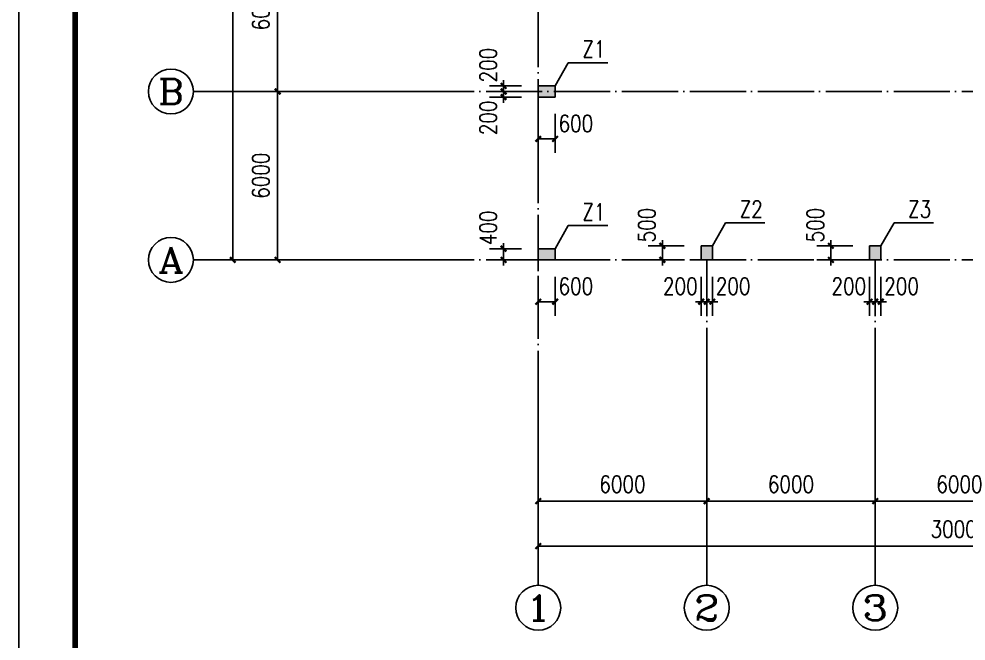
# Model space of a CAD drawing. Extents: x 31695611 to 39053694, y -59225 to 904195.
# Drawn here: x 38600416 to 38634144, y 774679 to 796844 of the extents above; entities that cross this region are included whole.
import ezdxf
from ezdxf.enums import TextEntityAlignment as Align

# ---------------------------------------------------------------- set-up
doc = ezdxf.new("R2010")
doc.units = 0
doc.header["$LTSCALE"] = 1000
doc.header["$MEASUREMENT"] = 0
doc.linetypes.add('ACAD_ISO04W100', pattern=[30.5, 24, -3, 0.5, -3])
doc.linetypes.add('DOTE', pattern=[2.42, 2, -0.2, 0.02, -0.2])
doc.layers.get('0').update_dxf_attribs({"linetype": 'CONTINUOUS'})
doc.layers.get('DEFPOINTS').update_dxf_attribs({"linetype": 'CONTINUOUS'})
for name, color, linetype in [('AXIS', 3, 'CONTINUOUS'), ('AXIS_TEXT', 7, 'CONTINUOUS'), ('COLUMN', 2, 'CONTINUOUS'), ('DOTE', 1, 'ACAD_ISO04W100'), ('PUB_DIM', 3, 'CONTINUOUS'), ('PUB_HATCH', 8, 'CONTINUOUS'), ('PUB_TITLE', 4, 'CONTINUOUS'), ('柱编号', 4, 'CONTINUOUS')]:
    doc.layers.add(name, color=color, linetype=linetype)
doc.styles.add('_TCH_AXIS', font='COMPLEX', dxfattribs={"bigfont": 'GBCBIG'})
doc.styles.add('COMPLEX', font='COMPLEX')
doc.styles.add('DIM_FONT', font='SIMPLEX.shx', dxfattribs={"width": 0.8})
doc.dimstyles.new('DIMN200', dxfattribs={"dimscale": 2, "dimtxt": 300, "dimasz": 100, "dimexe": 250, "dimexo": 300, "dimgap": 150, "dimtad": 1, "dimdec": 0, "dimzin": 0, "dimtxsty": 'DIM_FONT', "dimblk": 'ARCHTICK', "dimcen": 0.09, "dimclrt": 7, "dimazin": 3, "dimtfac": 1, "dimtdec": 0, "dimtix": 1, "dimtmove": 0, "dimatfit": 3, "dimtolj": 1, "dimtzin": 0})

# ---------------------------------------------------------------- blocks, each defined once
blk = doc.blocks.new('_ARCHTICK')
at = {"color": 0, "linetype": 'BYBLOCK', "const_width": 0.4}
blk.add_lwpolyline([(-0.5, -0.5), (0.5, 0.5)], dxfattribs=at)
blk = doc.blocks.new('*D751')
at = {"layer": 'DEFPOINTS', "color": 0}
for p in [(38617675, 794259), (38618909, 794259), (38618909, 794059)]:
    blk.add_point(p, dxfattribs=at)
at = {"layer": 'PUB_DIM', "color": 0}
for p, q in [((38617675, 794259), (38617675, 794459)), ((38618309, 794259), (38617175, 794259)), ((38618309, 794059), (38617175, 794059)), ((38617675, 794059), (38617675, 794259)), ((38617675, 794059), (38617675, 793859))]:
    blk.add_line(p, q, dxfattribs=at)
at = {"layer": 'PUB_DIM', "color": 0, "xscale": 200, "yscale": 200, "zscale": 200}
for p, rotation in [((38617675, 794259), 270), ((38617675, 794059), 90)]:
    blk.add_blockref('_ARCHTICK', p, dxfattribs=dict(at, rotation=rotation))
at = {"layer": 'PUB_DIM', "color": 7, "insert": (38617125, 793319), "char_height": 600, "attachment_point": 5, "rotation": 90, "style": 'DIM_FONT'}
blk.add_mtext('\\A1;200', dxfattribs=at)
blk = doc.blocks.new('*D752')
at = {"layer": 'DEFPOINTS', "color": 0}
for p in [(38617675, 794459), (38618909, 794459), (38618909, 794259)]:
    blk.add_point(p, dxfattribs=at)
at = {"layer": 'PUB_DIM', "color": 0}
for p, q in [((38617675, 794459), (38617675, 794659)), ((38618309, 794459), (38617175, 794459)), ((38617675, 794259), (38617675, 794459)), ((38618309, 794259), (38617175, 794259)), ((38617675, 794259), (38617675, 794059))]:
    blk.add_line(p, q, dxfattribs=at)
at = {"layer": 'PUB_DIM', "color": 0, "xscale": 200, "yscale": 200, "zscale": 200}
for p, rotation in [((38617675, 794459), 270), ((38617675, 794259), 90)]:
    blk.add_blockref('_ARCHTICK', p, dxfattribs=dict(at, rotation=rotation))
at = {"layer": 'PUB_DIM', "color": 7, "insert": (38617125, 795199), "char_height": 600, "attachment_point": 5, "rotation": 90, "style": 'DIM_FONT'}
blk.add_mtext('\\A1;200', dxfattribs=at)
blk = doc.blocks.new('*D753')
at = {"layer": 'DEFPOINTS', "color": 0}
for p in [(38618909, 794059), (38619509, 794059), (38619509, 792570)]:
    blk.add_point(p, dxfattribs=at)
at = {"layer": 'PUB_DIM', "color": 0}
for p, q in [((38618909, 793459), (38618909, 792070)), ((38619509, 793459), (38619509, 792070)), ((38618909, 792570), (38619509, 792570))]:
    blk.add_line(p, q, dxfattribs=at)
at = {"layer": 'PUB_DIM', "color": 0, "xscale": 200, "yscale": 200, "zscale": 200, "rotation": 180}
blk.add_blockref('_ARCHTICK', (38618909, 792570), dxfattribs=at)
at = {"layer": 'PUB_DIM', "color": 0, "xscale": 200, "yscale": 200, "zscale": 200}
blk.add_blockref('_ARCHTICK', (38619509, 792570), dxfattribs=at)
at = {"layer": 'PUB_DIM', "color": 7, "insert": (38620249, 793120), "char_height": 600, "attachment_point": 5, "style": 'DIM_FONT'}
blk.add_mtext('\\A1;600', dxfattribs=at)
blk = doc.blocks.new('*D773')
at = {"layer": 'DEFPOINTS', "color": 0}
for p in [(38617675, 788659), (38618909, 788659), (38618909, 788259)]:
    blk.add_point(p, dxfattribs=at)
at = {"layer": 'PUB_DIM', "color": 0}
for p, q in [((38618309, 788659), (38617175, 788659)), ((38617675, 788659), (38617675, 788859)), ((38617675, 788259), (38617675, 788659)), ((38618309, 788259), (38617175, 788259)), ((38617675, 788259), (38617675, 788059))]:
    blk.add_line(p, q, dxfattribs=at)
at = {"layer": 'PUB_DIM', "color": 0, "xscale": 200, "yscale": 200, "zscale": 200}
for p, rotation in [((38617675, 788659), 269.999890460527), ((38617675, 788259), 89.99989046052706)]:
    blk.add_blockref('_ARCHTICK', p, dxfattribs=dict(at, rotation=rotation))
at = {"layer": 'PUB_DIM', "color": 7, "insert": (38617125, 789399), "char_height": 600, "attachment_point": 5, "rotation": 89.9999, "style": 'DIM_FONT'}
blk.add_mtext('\\A1;400', dxfattribs=at)
blk = doc.blocks.new('*D774')
at = {"layer": 'DEFPOINTS', "color": 0}
for p in [(38618909, 788259), (38619509, 788259), (38619509, 786770)]:
    blk.add_point(p, dxfattribs=at)
at = {"layer": 'PUB_DIM', "color": 0}
for p, q in [((38618909, 787659), (38618909, 786270)), ((38619509, 787659), (38619509, 786270)), ((38618909, 786770), (38619509, 786770))]:
    blk.add_line(p, q, dxfattribs=at)
at = {"layer": 'PUB_DIM', "color": 0, "xscale": 200, "yscale": 200, "zscale": 200, "rotation": 180}
blk.add_blockref('_ARCHTICK', (38618909, 786770), dxfattribs=at)
at = {"layer": 'PUB_DIM', "color": 0, "xscale": 200, "yscale": 200, "zscale": 200}
blk.add_blockref('_ARCHTICK', (38619509, 786770), dxfattribs=at)
at = {"layer": 'PUB_DIM', "color": 7, "insert": (38620249, 787320), "char_height": 600, "attachment_point": 5, "style": 'DIM_FONT'}
blk.add_mtext('\\A1;600', dxfattribs=at)
blk = doc.blocks.new('*D775')
at = {"layer": 'DEFPOINTS', "color": 0}
for p in [(38623329, 788759), (38624709, 788759), (38624709, 788259)]:
    blk.add_point(p, dxfattribs=at)
at = {"layer": 'PUB_DIM', "color": 0}
for p, q in [((38623329, 788759), (38623329, 788959)), ((38624109, 788759), (38622829, 788759)), ((38623329, 788259), (38623329, 788759)), ((38624109, 788259), (38622829, 788259)), ((38623329, 788259), (38623329, 788059))]:
    blk.add_line(p, q, dxfattribs=at)
at = {"layer": 'PUB_DIM', "color": 0, "xscale": 200, "yscale": 200, "zscale": 200}
for p, rotation in [((38623329, 788759), 269.9998904599037), ((38623329, 788259), 89.99989045990365)]:
    blk.add_blockref('_ARCHTICK', p, dxfattribs=dict(at, rotation=rotation))
at = {"layer": 'PUB_DIM', "color": 7, "insert": (38622779, 789499), "char_height": 600, "attachment_point": 5, "rotation": 89.9999, "style": 'DIM_FONT'}
blk.add_mtext('\\A1;500', dxfattribs=at)
blk = doc.blocks.new('*D776')
at = {"layer": 'DEFPOINTS', "color": 0}
for p in [(38624709, 788259), (38624909, 788259), (38624909, 786770)]:
    blk.add_point(p, dxfattribs=at)
at = {"layer": 'PUB_DIM', "color": 0}
for p, q in [((38624709, 787659), (38624709, 786270)), ((38624909, 787659), (38624909, 786270)), ((38624709, 786770), (38624509, 786770)), ((38624709, 786770), (38624909, 786770)), ((38624909, 786770), (38625109, 786770))]:
    blk.add_line(p, q, dxfattribs=at)
at = {"layer": 'PUB_DIM', "color": 0, "xscale": 200, "yscale": 200, "zscale": 200}
blk.add_blockref('_ARCHTICK', (38624709, 786770), dxfattribs=at)
at = {"layer": 'PUB_DIM', "color": 0, "xscale": 200, "yscale": 200, "zscale": 200, "rotation": 180}
blk.add_blockref('_ARCHTICK', (38624909, 786770), dxfattribs=at)
at = {"layer": 'PUB_DIM', "color": 7, "insert": (38623969, 787320), "char_height": 600, "attachment_point": 5, "style": 'DIM_FONT'}
blk.add_mtext('\\A1;200', dxfattribs=at)
blk = doc.blocks.new('*D777')
at = {"layer": 'DEFPOINTS', "color": 0}
for p in [(38624909, 788259), (38625109, 788259), (38625109, 786770)]:
    blk.add_point(p, dxfattribs=at)
at = {"layer": 'PUB_DIM', "color": 0}
for p, q in [((38624909, 787659), (38624909, 786270)), ((38625109, 787659), (38625109, 786270)), ((38624909, 786770), (38624709, 786770)), ((38624909, 786770), (38625109, 786770)), ((38625109, 786770), (38625309, 786770))]:
    blk.add_line(p, q, dxfattribs=at)
at = {"layer": 'PUB_DIM', "color": 0, "xscale": 200, "yscale": 200, "zscale": 200}
blk.add_blockref('_ARCHTICK', (38624909, 786770), dxfattribs=at)
at = {"layer": 'PUB_DIM', "color": 0, "xscale": 200, "yscale": 200, "zscale": 200, "rotation": 180}
blk.add_blockref('_ARCHTICK', (38625109, 786770), dxfattribs=at)
at = {"layer": 'PUB_DIM', "color": 7, "insert": (38625849, 787320), "char_height": 600, "attachment_point": 5, "style": 'DIM_FONT'}
blk.add_mtext('\\A1;200', dxfattribs=at)
blk = doc.blocks.new('*D778')
at = {"layer": 'DEFPOINTS', "color": 0}
for p in [(38629329, 788759), (38630709, 788759), (38630709, 788259)]:
    blk.add_point(p, dxfattribs=at)
at = {"layer": 'PUB_DIM', "color": 0}
for p, q in [((38629329, 788759), (38629329, 788959)), ((38630109, 788759), (38628829, 788759)), ((38629329, 788259), (38629329, 788759)), ((38630109, 788259), (38628829, 788259)), ((38629329, 788259), (38629329, 788059))]:
    blk.add_line(p, q, dxfattribs=at)
at = {"layer": 'PUB_DIM', "color": 0, "xscale": 200, "yscale": 200, "zscale": 200}
for p, rotation in [((38629329, 788759), 269.9998904599037), ((38629329, 788259), 89.99989045990365)]:
    blk.add_blockref('_ARCHTICK', p, dxfattribs=dict(at, rotation=rotation))
at = {"layer": 'PUB_DIM', "color": 7, "insert": (38628779, 789499), "char_height": 600, "attachment_point": 5, "rotation": 89.9999, "style": 'DIM_FONT'}
blk.add_mtext('\\A1;500', dxfattribs=at)
blk = doc.blocks.new('*D779')
at = {"layer": 'DEFPOINTS', "color": 0}
for p in [(38630709, 788259), (38630909, 788259), (38630909, 786770)]:
    blk.add_point(p, dxfattribs=at)
at = {"layer": 'PUB_DIM', "color": 0}
for p, q in [((38630709, 787659), (38630709, 786270)), ((38630909, 787659), (38630909, 786270)), ((38630709, 786770), (38630509, 786770)), ((38630709, 786770), (38630909, 786770)), ((38630909, 786770), (38631109, 786770))]:
    blk.add_line(p, q, dxfattribs=at)
at = {"layer": 'PUB_DIM', "color": 0, "xscale": 200, "yscale": 200, "zscale": 200}
blk.add_blockref('_ARCHTICK', (38630709, 786770), dxfattribs=at)
at = {"layer": 'PUB_DIM', "color": 0, "xscale": 200, "yscale": 200, "zscale": 200, "rotation": 180}
blk.add_blockref('_ARCHTICK', (38630909, 786770), dxfattribs=at)
at = {"layer": 'PUB_DIM', "color": 7, "insert": (38629969, 787320), "char_height": 600, "attachment_point": 5, "style": 'DIM_FONT'}
blk.add_mtext('\\A1;200', dxfattribs=at)
blk = doc.blocks.new('*D780')
at = {"layer": 'DEFPOINTS', "color": 0}
for p in [(38630909, 788259), (38631109, 788259), (38631109, 786770)]:
    blk.add_point(p, dxfattribs=at)
at = {"layer": 'PUB_DIM', "color": 0}
for p, q in [((38630909, 787659), (38630909, 786270)), ((38631109, 787659), (38631109, 786270)), ((38630909, 786770), (38630709, 786770)), ((38630909, 786770), (38631109, 786770)), ((38631109, 786770), (38631309, 786770))]:
    blk.add_line(p, q, dxfattribs=at)
at = {"layer": 'PUB_DIM', "color": 0, "xscale": 200, "yscale": 200, "zscale": 200}
blk.add_blockref('_ARCHTICK', (38630909, 786770), dxfattribs=at)
at = {"layer": 'PUB_DIM', "color": 0, "xscale": 200, "yscale": 200, "zscale": 200, "rotation": 180}
blk.add_blockref('_ARCHTICK', (38631109, 786770), dxfattribs=at)
at = {"layer": 'PUB_DIM', "color": 7, "insert": (38631849, 787320), "char_height": 600, "attachment_point": 5, "style": 'DIM_FONT'}
blk.add_mtext('\\A1;200', dxfattribs=at)
blk = doc.blocks.new('*D805')
at = {"layer": 'AXIS', "color": 0}
for p, q in [((38614029, 794259), (38609129, 794259)), ((38609629, 788259), (38609629, 794259)), ((38614029, 788259), (38609129, 788259))]:
    blk.add_line(p, q, dxfattribs=at)
at = {"layer": 'DEFPOINTS', "color": 0}
for p in [(38609629, 794259), (38614629, 794259), (38614629, 788259)]:
    blk.add_point(p, dxfattribs=at)
at = {"layer": 'AXIS', "color": 0, "xscale": 200, "yscale": 200, "zscale": 200}
for p, rotation in [((38609629, 794259), 89.99989046034315), ((38609629, 788259), 269.9998904603431)]:
    blk.add_blockref('_ARCHTICK', p, dxfattribs=dict(at, rotation=rotation))
at = {"layer": 'AXIS', "color": 7, "insert": (38609029, 791259), "char_height": 600, "attachment_point": 5, "rotation": 89.9999, "style": 'DIM_FONT'}
blk.add_mtext('\\A1;6000', dxfattribs=at)
blk = doc.blocks.new('*D806')
at = {"layer": 'AXIS', "color": 0}
for p, q in [((38614029, 800259), (38609129, 800259)), ((38609629, 794259), (38609629, 800259)), ((38614029, 794259), (38609129, 794259))]:
    blk.add_line(p, q, dxfattribs=at)
at = {"layer": 'DEFPOINTS', "color": 0}
for p in [(38609629, 800259), (38614629, 800259), (38614629, 794259)]:
    blk.add_point(p, dxfattribs=at)
at = {"layer": 'AXIS', "color": 0, "xscale": 200, "yscale": 200, "zscale": 200}
for p, rotation in [((38609629, 800259), 89.9998904604143), ((38609629, 794259), 269.9998904604143)]:
    blk.add_blockref('_ARCHTICK', p, dxfattribs=dict(at, rotation=rotation))
at = {"layer": 'AXIS', "color": 7, "insert": (38609029, 797259), "char_height": 600, "attachment_point": 5, "rotation": 89.9999, "style": 'DIM_FONT'}
blk.add_mtext('\\A1;6000', dxfattribs=at)
blk = doc.blocks.new('*D820')
at = {"layer": 'AXIS', "color": 0}
for p, q in [((38614030, 878259), (38607530, 878259)), ((38608029, 788259), (38608030, 878259)), ((38614029, 788259), (38607529, 788259))]:
    blk.add_line(p, q, dxfattribs=at)
at = {"layer": 'DEFPOINTS', "color": 0}
for p in [(38608030, 878259), (38614630, 878259), (38614629, 788259)]:
    blk.add_point(p, dxfattribs=at)
at = {"layer": 'AXIS', "color": 0, "xscale": 200, "yscale": 200, "zscale": 200}
for p, rotation in [((38608030, 878259), 89.99989046036686), ((38608029, 788259), 269.9998904603668)]:
    blk.add_blockref('_ARCHTICK', p, dxfattribs=dict(at, rotation=rotation))
at = {"layer": 'AXIS', "color": 7, "insert": (38607430, 833259), "char_height": 600, "attachment_point": 5, "rotation": 89.9999, "style": 'DIM_FONT'}
blk.add_mtext('\\A1;90000', dxfattribs=at)
blk = doc.blocks.new('*D821')
at = {"layer": 'AXIS', "color": 0}
for p, q in [((38618909, 784065), (38618909, 779165)), ((38624909, 784065), (38624909, 779165)), ((38618909, 779665), (38624909, 779665))]:
    blk.add_line(p, q, dxfattribs=at)
at = {"layer": 'DEFPOINTS', "color": 0}
for p in [(38618909, 784665), (38624909, 784665), (38624909, 779665)]:
    blk.add_point(p, dxfattribs=at)
at = {"layer": 'AXIS', "color": 0, "xscale": 200, "yscale": 200, "zscale": 200, "rotation": 180}
blk.add_blockref('_ARCHTICK', (38618909, 779665), dxfattribs=at)
at = {"layer": 'AXIS', "color": 0, "xscale": 200, "yscale": 200, "zscale": 200}
blk.add_blockref('_ARCHTICK', (38624909, 779665), dxfattribs=at)
at = {"layer": 'AXIS', "color": 7, "insert": (38621909, 780265), "char_height": 600, "attachment_point": 5, "style": 'DIM_FONT'}
blk.add_mtext('\\A1;6000', dxfattribs=at)
blk = doc.blocks.new('*D822')
at = {"layer": 'AXIS', "color": 0}
for p, q in [((38624909, 784065), (38624909, 779165)), ((38630909, 784065), (38630909, 779165)), ((38624909, 779665), (38630909, 779665))]:
    blk.add_line(p, q, dxfattribs=at)
at = {"layer": 'DEFPOINTS', "color": 0}
for p in [(38624909, 784665), (38630909, 784665), (38630909, 779665)]:
    blk.add_point(p, dxfattribs=at)
at = {"layer": 'AXIS', "color": 0, "xscale": 200, "yscale": 200, "zscale": 200, "rotation": 180}
blk.add_blockref('_ARCHTICK', (38624909, 779665), dxfattribs=at)
at = {"layer": 'AXIS', "color": 0, "xscale": 200, "yscale": 200, "zscale": 200}
blk.add_blockref('_ARCHTICK', (38630909, 779665), dxfattribs=at)
at = {"layer": 'AXIS', "color": 7, "insert": (38627909, 780265), "char_height": 600, "attachment_point": 5, "style": 'DIM_FONT'}
blk.add_mtext('\\A1;6000', dxfattribs=at)
blk = doc.blocks.new('*D823')
at = {"layer": 'AXIS', "color": 0}
for p, q in [((38630909, 784065), (38630909, 779165)), ((38636909, 784065), (38636909, 779165)), ((38630909, 779665), (38636909, 779665))]:
    blk.add_line(p, q, dxfattribs=at)
at = {"layer": 'DEFPOINTS', "color": 0}
for p in [(38630909, 784665), (38636909, 784665), (38636909, 779665)]:
    blk.add_point(p, dxfattribs=at)
at = {"layer": 'AXIS', "color": 0, "xscale": 200, "yscale": 200, "zscale": 200, "rotation": 180}
blk.add_blockref('_ARCHTICK', (38630909, 779665), dxfattribs=at)
at = {"layer": 'AXIS', "color": 0, "xscale": 200, "yscale": 200, "zscale": 200}
blk.add_blockref('_ARCHTICK', (38636909, 779665), dxfattribs=at)
at = {"layer": 'AXIS', "color": 7, "insert": (38633909, 780265), "char_height": 600, "attachment_point": 5, "style": 'DIM_FONT'}
blk.add_mtext('\\A1;6000', dxfattribs=at)
blk = doc.blocks.new('*D826')
at = {"layer": 'AXIS', "color": 0}
for p, q in [((38618909, 784065), (38618909, 777565)), ((38648909, 784065), (38648909, 777565)), ((38618909, 778065), (38648909, 778065))]:
    blk.add_line(p, q, dxfattribs=at)
at = {"layer": 'DEFPOINTS', "color": 0}
for p in [(38618909, 784665), (38648909, 784665), (38648909, 778065)]:
    blk.add_point(p, dxfattribs=at)
at = {"layer": 'AXIS', "color": 0, "xscale": 200, "yscale": 200, "zscale": 200, "rotation": 180}
blk.add_blockref('_ARCHTICK', (38618909, 778065), dxfattribs=at)
at = {"layer": 'AXIS', "color": 0, "xscale": 200, "yscale": 200, "zscale": 200}
blk.add_blockref('_ARCHTICK', (38648909, 778065), dxfattribs=at)
at = {"layer": 'AXIS', "color": 7, "insert": (38633909, 778665), "char_height": 600, "attachment_point": 5, "style": 'DIM_FONT'}
blk.add_mtext('\\A1;30000', dxfattribs=at)
blk = doc.blocks.new('_AXISO')
blk.add_circle((0, 0), 0.5)
at = {"layer": 'AXIS_TEXT', "style": 'COMPLEX', "width": 1.041667}
blk.add_attdef('A', text='', height=0.56, dxfattribs=at).set_placement((-0.25, -0.28), (0.25, -0.28), align=Align.FIT)

msp = doc.modelspace()

# ---------------------------------------------------------------- hatches: boundary and pattern name
at = {"layer": 'PUB_HATCH'}
for points in [[(38618909, 794058.5), (38619509, 794058.5), (38619509, 794458.5), (38618909, 794458.5)], [(38618909, 788258.5), (38619509, 788258.5), (38619509, 788658.5), (38618909, 788658.5)], [(38624709, 788758.5), (38624709, 788258.5), (38625109, 788258.5), (38625109, 788758.5)], [(38630709, 788758.5), (38630709, 788258.5), (38631109, 788258.5), (38631109, 788758.5)]]:
    msp.add_hatch(color=256, dxfattribs=at).paths.add_polyline_path(points)

# ---------------------------------------------------------------- linework, layer by layer
at = {"layer": 'AXIS'}
for p, q in [((38614629.5, 794258.6), (38606629.5, 794258.6)), ((38614629.4, 788258.6), (38606629.4, 788258.6)), ((38618909, 784664.7), (38618909, 776664.7)), ((38624909, 784664.7), (38624909, 776664.7)), ((38630909, 784664.7), (38630909, 776664.7))]:
    msp.add_line(p, q, dxfattribs=at)
at = {"layer": 'COLUMN'}
for p, q in [((38619509, 794458.5), (38618909, 794458.5)), ((38618909, 794458.5), (38618909, 794058.5)), ((38619509, 794058.5), (38619509, 794458.5)), ((38618909, 794058.5), (38619509, 794058.5)), ((38619509, 788658.5), (38618909, 788658.5)), ((38618909, 788658.5), (38618909, 788258.5)), ((38619509, 788258.5), (38619509, 788658.5)), ((38624709, 788758.5), (38624709, 788258.5)), ((38625109, 788758.5), (38624709, 788758.5)), ((38625109, 788258.5), (38625109, 788758.5)), ((38630709, 788758.5), (38630709, 788258.5)), ((38631109, 788758.5), (38630709, 788758.5)), ((38631109, 788258.5), (38631109, 788758.5)), ((38618909, 788258.5), (38619509, 788258.5)), ((38624709, 788258.5), (38625109, 788258.5)), ((38630709, 788258.5), (38631109, 788258.5))]:
    msp.add_line(p, q, dxfattribs=at)
at = {"layer": 'DOTE', "linetype": 'DOTE'}
for p, q in [((38618909, 884242.1), (38618909, 784664.7)), ((38614629.5, 794258.6), (38654494.7, 794258.5)), ((38614629.4, 788258.6), (38654494.7, 788258.5)), ((38624909, 788258.6), (38624909, 784664.7)), ((38630909, 788258.6), (38630909, 784664.7))]:
    msp.add_line(p, q, dxfattribs=at)
at = {"layer": 'PUB_TITLE'}
msp.add_lwpolyline([(38600416.2, 755595.5), (38684416.2, 755595.5), (38684416.2, 904195.5), (38600416.2, 904195.5)], close=True, dxfattribs=at)
at = {"layer": 'PUB_TITLE', "const_width": 200}
msp.add_lwpolyline([(38602416.2, 757595.5), (38682416.2, 757595.5), (38682416.2, 899195.5), (38602416.2, 899195.5)], close=True, dxfattribs=at)
at = {"layer": '柱编号'}
for p, q in [((38619509.1, 794458.5), (38619978.5, 795280.3)), ((38619978.5, 795280.3), (38621383.2, 795280.3)), ((38625109, 788758.5), (38625578.4, 789580.3)), ((38625578.4, 789580.3), (38626983.1, 789580.3)), ((38631109, 788758.5), (38631578.4, 789580.3)), ((38631578.4, 789580.3), (38632983.1, 789580.3)), ((38619509, 788658.5), (38619978.4, 789480.3)), ((38619978.4, 789480.3), (38621383.1, 789480.3))]:
    msp.add_line(p, q, dxfattribs=at)

# ---------------------------------------------------------------- block references
at = {"layer": 'AXIS'}
ref = msp.add_blockref('_AXISO', (38605829.5, 794258.6), dxfattribs=dict(at, xscale=1600, yscale=1600, zscale=1600))
ref.add_attrib('A', 'B', dxfattribs={"layer": 'AXIS_TEXT', "height": 905.1, "style": '_TCH_AXIS', "width": 1.235294}).set_placement((38605376.9, 793806.1), (38606282, 793806.1), align=Align.FIT)
ref = msp.add_blockref('_AXISO', (38605829.4, 788258.6), dxfattribs=dict(at, xscale=1600, yscale=1600, zscale=1600))
ref.add_attrib('A', 'A', dxfattribs={"layer": 'AXIS_TEXT', "height": 905.1, "style": '_TCH_AXIS', "width": 1.166667}).set_placement((38605376.9, 787806.1), (38606282, 787806.1), align=Align.FIT)
ref = msp.add_blockref('_AXISO', (38618909, 775864.7), dxfattribs=dict(at, xscale=1600, yscale=1600, zscale=1600))
ref.add_attrib('A', '1', dxfattribs={"layer": 'AXIS_TEXT', "height": 905.1, "style": '_TCH_AXIS', "width": 2.333333}).set_placement((38618456.5, 775412.1), (38619361.6, 775412.1), align=Align.FIT)
ref = msp.add_blockref('_AXISO', (38624909, 775864.7), dxfattribs=dict(at, xscale=1600, yscale=1600, zscale=1600))
ref.add_attrib('A', '2', dxfattribs={"layer": 'AXIS_TEXT', "height": 905.1, "style": '_TCH_AXIS', "width": 1.5}).set_placement((38624456.5, 775412.1), (38625361.6, 775412.1), align=Align.FIT)
ref = msp.add_blockref('_AXISO', (38630909, 775864.7), dxfattribs=dict(at, xscale=1600, yscale=1600, zscale=1600))
ref.add_attrib('A', '3', dxfattribs={"layer": 'AXIS_TEXT', "height": 905.1, "style": '_TCH_AXIS', "width": 1.5}).set_placement((38630456.5, 775412.1), (38631361.6, 775412.1), align=Align.FIT)

# ---------------------------------------------------------------- texts
at = {"layer": '柱编号', "style": 'DIM_FONT', "width": 0.8}
for s, p in [('Z1', (38620480.9, 795468.3)), ('Z1', (38620480.9, 789668.3)), ('Z2', (38626080.9, 789768.3)), ('Z3', (38632080.9, 789768.3))]:
    msp.add_text(s, height=600, dxfattribs=at).set_placement(p)

# ---------------------------------------------------------------- dimensions: what is measured, and where the dimension line sits
at = {"layer": 'AXIS'}
for p1, p2, distance, picture, middle in [((38614629.4, 788258.6), (38614629.6, 878258.6), 6600, '*D820', (38607429.5, 833258.6)), ((38614629.5, 794258.6), (38614629.5, 800258.6), 5000, '*D806', (38609029.5, 797258.6)), ((38614629.4, 788258.6), (38614629.5, 794258.6), 5000, '*D805', (38609029.4, 791258.6)), ((38618909, 784664.7), (38624909, 784664.7), -5000, '*D821', (38621909, 780264.7)), ((38618909, 784664.7), (38648909, 784664.7), -6600, '*D826', (38633909, 778664.7)), ((38624909, 784664.7), (38630909, 784664.7), -5000, '*D822', (38627909, 780264.7)), ((38630909, 784664.7), (38636909, 784664.7), -5000, '*D823', (38633909, 780264.7))]:
    dim = msp.add_aligned_dim(p1=p1, p2=p2, distance=distance, dimstyle='DIMN200', dxfattribs=at)
    dim.commit()
    dim.dimension.update_dxf_attribs({"geometry": picture, "text_midpoint": middle})
at = {"layer": 'PUB_DIM'}
for base, p1, p2, angle, picture, middle in [((38617674.7, 794458.5), (38618909.1, 794258.5), (38618909.1, 794458.5), 90, '*D752', (38617124.7, 795198.5)), ((38617674.7, 794258.5), (38618909.1, 794058.5), (38618909.1, 794258.5), 90, '*D751', (38617124.7, 793318.5)), ((38619509, 792569.7), (38618909, 794058.5), (38619509, 794058.5), 359.99999, '*D753', (38620249, 793119.7)), ((38617674.7, 788658.5), (38618909, 788258.5), (38618909, 788658.5), 89.99989, '*D773', (38617124.7, 789398.5)), ((38623329.4, 788758.5), (38624709, 788258.5), (38624709, 788758.5), 89.99989, '*D775', (38622779.4, 789498.5)), ((38629329.4, 788758.5), (38630709, 788258.5), (38630709, 788758.5), 89.99989, '*D778', (38628779.4, 789498.5)), ((38619509, 786769.7), (38618909, 788258.5), (38619509, 788258.5), 359.99999, '*D774', (38620249, 787319.7)), ((38624909, 786769.7), (38624709, 788258.5), (38624909, 788258.5), 0, '*D776', (38623969, 787319.7)), ((38625109, 786769.7), (38624909, 788258.5), (38625109, 788258.5), 0, '*D777', (38625849, 787319.7)), ((38630909, 786769.7), (38630709, 788258.5), (38630909, 788258.5), 0, '*D779', (38629969, 787319.7)), ((38631109, 786769.7), (38630909, 788258.5), (38631109, 788258.5), 0, '*D780', (38631849, 787319.7))]:
    dim = msp.add_linear_dim(base=base, p1=p1, p2=p2, angle=angle, dimstyle='DIMN200', dxfattribs=at)
    dim.commit()
    dim.dimension.update_dxf_attribs({"geometry": picture, "text_midpoint": middle, "dimtype": 129})

doc.saveas('drawing.dxf')
